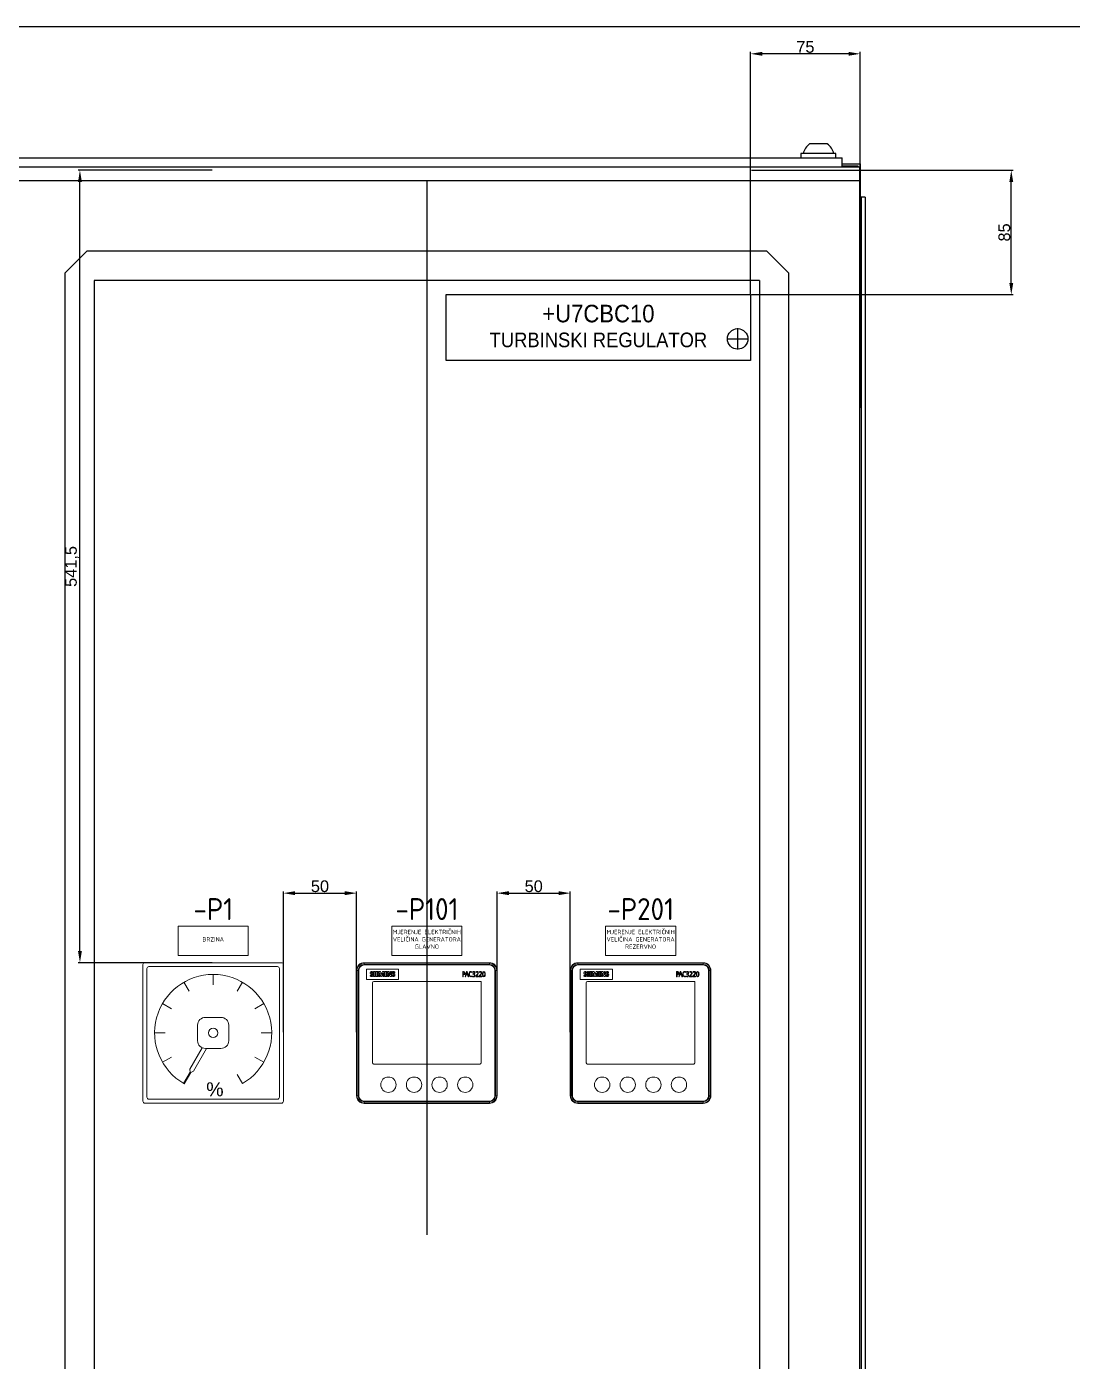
# Model space of a CAD drawing. Header units: millimetres. Extents: x 2936 to 53953, y 1541 to 47526.
# Drawn here: x 42980 to 43695, y 46614 to 47526 of the extents above; entities that cross this region are included whole.
import ezdxf
from ezdxf.enums import TextEntityAlignment as Align

# ---------------------------------------------------------------- set-up
doc = ezdxf.new("R2010")
doc.units = ezdxf.units.MM
doc.layers.add('! NO PLOT !', color=7, linetype='Continuous', true_color=0xff75dd, plot=False)
doc.layers.add('000-PI-Oprema', color=30, linetype='Continuous', lineweight=5)
for name, color, linetype in [('000-PI-ORMAR', 2, 'Continuous'), ('000-PI_TEXT', 7, 'Continuous'), ('AUT_7', 7, 'Continuous')]:
    doc.layers.add(name, color=color, linetype=linetype)
doc.layers.add('KOTE', color=30, linetype='Continuous', plot=False)
doc.styles.add('PI0', font='isocpeur.ttf', dxfattribs={"width": 0.9})
doc.styles.get("Standard").update_dxf_attribs({"font": 'arial.ttf'})
doc.dimstyles.new('ISO-25-lb', dxfattribs={"dimtxt": 8, "dimasz": 8, "dimexe": 1.25, "dimexo": 0.625, "dimtad": 1, "dimtxsty": 'Standard', "dimcen": 5, "dimadec": 0, "dimazin": 0, "dimtfac": 1, "dimtmove": 0, "dimatfit": 3, "dimfxl": 1, "dimarcsym": 0})

# ---------------------------------------------------------------- blocks, each defined once
blk = doc.blocks.new('VX 8226.000_font')
at = {"layer": '! NO PLOT !'}
for p, q in [((25330.79, 8472.65), (25315.79, 8457.65)), ((25795.79, 8472.65), (25330.79, 8472.65)), ((25810.79, 8457.65), (25795.79, 8472.65)), ((25315.79, 8457.65), (25315.79, 6417.65)), ((25810.79, 6417.65), (25810.79, 8457.65)), ((25335.79, 8452.65), (25335.79, 6422.65)), ((25790.79, 8452.65), (25335.79, 8452.65)), ((25790.79, 8452.65), (25790.79, 6422.65)), ((25775.79, 8405.3), (25775.79, 8420)), ((25768.44, 8412.65), (25783.14, 8412.65))]:
    blk.add_line(p, q, dxfattribs=at)
blk.add_circle((25775.79, 8412.65), 7, dxfattribs=at)
at = {"layer": '000-PI-ORMAR'}
for p, q in [((25836.98, 8545.9), (25824.98, 8545.9)), ((24679.73, 8536.4), (25847.23, 8536.4)), ((25842.98, 8539.3), (25818.98, 8539.3)), ((25818.98, 8539.3), (25818.98, 8536.4)), ((25842.98, 8536.4), (25842.98, 8539.3)), ((25847.23, 8529.9), (25847.23, 8536.4)), ((25859.29, 8529.9), (25267.29, 8529.9)), ((25847.23, 8532.4), (25859.48, 8532.4)), ((25847.23, 8530.9), (25857.98, 8530.9)), ((25857.98, 8530.9), (25857.98, 8529.9)), ((25859.29, 6345.4), (25859.29, 8529.9)), ((25859.48, 8532.4), (25859.48, 8509.26)), ((25860.26, 8509.4), (25859.29, 8509.23)), ((25862.98, 8509.4), (25860.26, 8509.4)), ((25860.26, 8509.4), (25860.26, 6358.4)), ((25862.98, 8509.4), (25862.98, 6358.4))]:
    blk.add_line(p, q, dxfattribs=at)
for centre, start, end in [((25831.38, 8536.71), 124.82083, 166.60542), ((25830.59, 8536.71), 13.39458, 55.17917)]:
    blk.add_arc(centre, 11.2, start, end, dxfattribs=at)
blk = doc.blocks.new('*U886')
at = {"layer": '000-PI-Oprema'}
blk.add_line((1.77, -3.07), (-1.77, 3.07), dxfattribs=at)
blk = doc.blocks.new('*U887')
at = {"layer": '000-PI-Oprema', "color": 0, "linetype": 'ByBlock', "lineweight": -2, "transparency": 16777216}
for p, rotation in [((-27130.98, 62651.32), 180), ((-27112.75, 62656.21), 150), ((-27094.52, 62651.32), 120), ((-27144.32, 62637.98), 210), ((-27081.17, 62637.98), 90.00000000000001), ((-27149.21, 62619.75), 239.9999999999999), ((-27076.29, 62619.75), 60.00000000000001), ((-27144.32, 62601.52), 269.9999999999999), ((-27081.17, 62601.52), 30.00000000000003), ((-27130.98, 62588.18), 299.9999999999998)]:
    blk.add_blockref('*U886', p, dxfattribs=dict(at, rotation=rotation))
blk.add_blockref('*U886', (-27094.52, 62588.18), dxfattribs=at)
blk = doc.blocks.new('7KM3220-1BA01-1EA0 PAC3220')
at = {"layer": '000-PI-Oprema'}
for p, q in [((43382.77, 38068.16), (43383.04, 38068.16)), ((43382.77, 37982.53), (43382.77, 38068.16)), ((43383.04, 38068.16), (43383.91, 38068.16)), ((43383.04, 37982.53), (43383.04, 38068.16)), ((43384.33, 38068.16), (43383.91, 38068.16)), ((43383.91, 38068.16), (43383.91, 37982.53)), ((43384.33, 38068.16), (43384.33, 37982.53)), ((43388.04, 38073.42), (43473.64, 38073.42)), ((43388.04, 38073.42), (43388.04, 38073.16)), ((43388.04, 38073.16), (43473.64, 38073.16)), ((43388.04, 38073.16), (43388.04, 38072.28)), ((43473.64, 38072.28), (43388.04, 38072.28)), ((43388.04, 38071.87), (43388.04, 38072.28)), ((43473.64, 38071.87), (43388.04, 38071.87)), ((43389.59, 38069.04), (43389.59, 38062.04)), ((43411.56, 38069.04), (43389.59, 38069.04)), ((43393.86, 38066.6), (43393.86, 38067.23)), ((43395.2, 38067.29), (43394.45, 38067.29)), ((43394.45, 38067.29), (43394.45, 38064.04)), ((43395.2, 38064.04), (43395.2, 38067.29)), ((43395.83, 38067.29), (43395.83, 38064.04)), ((43397.71, 38067.29), (43395.83, 38067.29)), ((43396.55, 38066.7), (43397.71, 38066.7)), ((43396.55, 38065.97), (43396.55, 38066.7)), ((43397.71, 38066.7), (43397.71, 38067.29)), ((43398.19, 38067.29), (43398.19, 38064.04)), ((43399.14, 38067.29), (43398.19, 38067.29)), ((43399.78, 38065.26), (43399.14, 38067.29)), ((43400.46, 38067.29), (43399.78, 38065.26)), ((43401.36, 38067.29), (43400.46, 38067.29)), ((43401.36, 38064.04), (43401.36, 38067.29)), ((43401.99, 38067.29), (43401.99, 38064.04)), ((43403.88, 38067.29), (43401.99, 38067.29)), ((43402.72, 38065.97), (43402.72, 38066.7)), ((43402.72, 38066.7), (43403.88, 38066.7)), ((43403.88, 38066.7), (43403.88, 38067.29)), ((43405.2, 38067.29), (43404.35, 38067.29)), ((43404.35, 38067.29), (43404.35, 38064.04)), ((43406.09, 38065.18), (43405.2, 38067.29)), ((43406.09, 38067.29), (43406.09, 38065.18)), ((43406.61, 38067.29), (43406.09, 38067.29)), ((43406.61, 38064.04), (43406.61, 38067.29)), ((43408.85, 38066.6), (43408.85, 38067.23)), ((43411.56, 38062.04), (43411.56, 38069.04)), ((43455.42, 38067.32), (43455.42, 38063.82)), ((43455.74, 38065.63), (43455.74, 38066.99)), ((43457.98, 38067.32), (43456.99, 38063.82)), ((43458.39, 38067.32), (43457.98, 38067.32)), ((43459.39, 38063.82), (43458.39, 38067.32)), ((43461.5, 38066.83), (43461.6, 38067.15)), ((43462.06, 38067.2), (43462.12, 38066.88)), ((43464.38, 38067.13), (43464.46, 38066.79)), ((43466.7, 38067.13), (43466.78, 38066.79)), ((43473.64, 38073.42), (43473.64, 38073.16)), ((43473.64, 38073.16), (43473.64, 38072.28)), ((43473.64, 38071.87), (43473.64, 38072.28)), ((43477.35, 38068.16), (43477.76, 38068.16)), ((43477.35, 37982.53), (43477.35, 38068.16)), ((43478.64, 38068.16), (43477.76, 38068.16)), ((43477.76, 37982.53), (43477.76, 38068.16)), ((43478.9, 38068.16), (43478.64, 38068.16)), ((43478.64, 38068.16), (43478.64, 37982.53)), ((43478.9, 38068.16), (43478.9, 37982.53)), ((43389.59, 38062.04), (43411.56, 38062.04)), ((43392.1, 38064.75), (43392.1, 38064.1)), ((43393.63, 38005.05), (43393.63, 38059.65)), ((43393.7, 38059.72), (43393.71, 38059.71)), ((43393.7, 38059.72), (43393.7, 38004.98)), ((43393.71, 38004.98), (43393.71, 38059.71)), ((43394.45, 38064.04), (43395.2, 38064.04)), ((43467.37, 38060.52), (43394.5, 38060.52)), ((43394.51, 38060.51), (43394.51, 38060.52)), ((43394.51, 38060.51), (43467.96, 38060.51)), ((43394.53, 38060.55), (43467.13, 38060.55)), ((43395.83, 38064.04), (43397.74, 38064.04)), ((43397.56, 38065.97), (43396.55, 38065.97)), ((43396.55, 38064.67), (43396.55, 38065.43)), ((43396.55, 38065.43), (43397.56, 38065.43)), ((43397.74, 38064.67), (43396.55, 38064.67)), ((43397.56, 38065.43), (43397.56, 38065.97)), ((43397.74, 38064.04), (43397.74, 38064.67)), ((43398.19, 38064.04), (43398.71, 38064.04)), ((43398.71, 38064.04), (43398.71, 38066.26)), ((43398.71, 38066.26), (43399.44, 38064.01)), ((43399.44, 38064.01), (43399.9, 38064.01)), ((43399.9, 38064.01), (43400.65, 38066.26)), ((43400.65, 38066.26), (43400.65, 38064.04)), ((43400.65, 38064.04), (43401.36, 38064.04)), ((43401.99, 38064.04), (43403.9, 38064.04)), ((43403.73, 38065.97), (43402.72, 38065.97)), ((43402.72, 38064.67), (43402.72, 38065.43)), ((43402.72, 38065.43), (43403.73, 38065.43)), ((43403.9, 38064.67), (43402.72, 38064.67)), ((43403.73, 38065.43), (43403.73, 38065.97)), ((43403.9, 38064.04), (43403.9, 38064.67)), ((43404.35, 38064.04), (43404.87, 38064.04)), ((43404.87, 38064.04), (43404.87, 38066.19)), ((43404.87, 38066.19), (43405.79, 38064.04)), ((43405.79, 38064.04), (43406.61, 38064.04)), ((43407.09, 38064.75), (43407.09, 38064.1)), ((43455.42, 38063.82), (43455.74, 38063.82)), ((43455.87, 38065.63), (43455.74, 38065.63)), ((43455.74, 38063.82), (43455.74, 38065.3)), ((43456.99, 38063.82), (43457.32, 38063.82)), ((43457.32, 38063.82), (43457.66, 38065.05)), ((43457.66, 38065.05), (43458.7, 38065.05)), ((43458.6, 38065.38), (43457.76, 38065.38)), ((43458.36, 38066.3), (43458.6, 38065.38)), ((43458.7, 38065.05), (43459.04, 38063.82)), ((43459.04, 38063.82), (43459.39, 38063.82)), ((43461.62, 38063.97), (43461.54, 38064.29)), ((43462.04, 38064.26), (43461.96, 38063.93)), ((43462.33, 38065.83), (43462.33, 38065.5)), ((43464.3, 38064.17), (43464.3, 38063.82)), ((43464.3, 38063.82), (43466.06, 38063.82)), ((43466.06, 38064.15), (43464.69, 38064.15)), ((43466.06, 38063.82), (43466.06, 38064.15)), ((43466.62, 38064.17), (43466.62, 38063.82)), ((43466.62, 38063.82), (43468.38, 38063.82)), ((43468.38, 38064.15), (43467.01, 38064.15)), ((43467.96, 38060.51), (43467.37, 38060.51)), ((43467.96, 38060), (43467.96, 38060.51)), ((43467.96, 38060.51), (43467.96, 38060.51)), ((43467.96, 38060.51), (43467.96, 38004.99)), ((43467.96, 38004.98), (43467.96, 38060)), ((43468.03, 38059.65), (43468.03, 38005.05)), ((43468.38, 38063.82), (43468.38, 38064.15)), ((43393.71, 38004.98), (43393.7, 38004.98)), ((43394.51, 38004.18), (43394.51, 38004.19)), ((43467.16, 38004.19), (43394.51, 38004.19)), ((43394.51, 38004.18), (43467.16, 38004.18)), ((43467.13, 38004.15), (43394.53, 38004.15)), ((43467.16, 38004.19), (43467.16, 38004.18)), ((43467.96, 38004.98), (43467.96, 38004.98)), ((43382.77, 37982.53), (43383.04, 37982.53)), ((43383.04, 37982.53), (43383.91, 37982.53)), ((43384.33, 37982.53), (43383.91, 37982.53)), ((43388.04, 37978.82), (43388.04, 37978.4)), ((43388.04, 37978.82), (43473.64, 37978.82)), ((43388.04, 37977.53), (43388.04, 37978.4)), ((43388.04, 37978.4), (43473.64, 37978.4)), ((43388.04, 37977.26), (43388.04, 37977.53)), ((43473.64, 37977.53), (43388.04, 37977.53)), ((43473.64, 37977.26), (43388.04, 37977.26)), ((43473.64, 37978.82), (43473.64, 37978.4)), ((43473.64, 37977.53), (43473.64, 37978.4)), ((43473.64, 37977.26), (43473.64, 37977.53)), ((43477.35, 37982.53), (43477.76, 37982.53)), ((43478.64, 37982.53), (43477.76, 37982.53)), ((43478.9, 37982.53), (43478.64, 37982.53))]:
    blk.add_line(p, q, dxfattribs=at)
for centre in [(43404.58, 37990.05), (43422.08, 37990.05), (43439.58, 37990.05), (43457.08, 37990.05)]:
    blk.add_circle(centre, 5.25, dxfattribs=at)
for centre, radius, start, end in [((43388.04, 38068.16), 5.27, 90, 180), ((43388.04, 38068.16), 5, 90, 180), ((43388.04, 38068.16), 4.12, 90, 180), ((43388.04, 38068.16), 3.71, 90, 180), ((43473.64, 38068.16), 5.27, 0, 90), ((43473.64, 38068.16), 5, 0, 90), ((43473.64, 38068.16), 4.12, 0, 90), ((43473.64, 38068.16), 3.71, 0, 90), ((43394.53, 38059.65), 0.9, 90, 180), ((43467.13, 38059.65), 0.9, 74.52923, 90), ((43467.13, 38059.65), 0.9, 0, 23.17414), ((43394.53, 38005.05), 0.9, 180, 270), ((43467.13, 38005.05), 0.9, 270, 0), ((43388.04, 37982.53), 5.27, 180, 270), ((43388.04, 37982.53), 5, 180, 270), ((43388.04, 37982.53), 4.12, 180, 270), ((43388.04, 37982.53), 3.71, 180, 270), ((43473.64, 37982.53), 5.27, 270, 0), ((43473.64, 37982.53), 5, 270, 0), ((43473.64, 37982.53), 4.12, 270, 0), ((43473.64, 37982.53), 3.71, 270, 0)]:
    blk.add_arc(centre, radius, start, end, dxfattribs=at)
for centre, major_axis, start_param, end_param in [((43394.5, 38059.72), (-0.566, 0.566), 5.497939, 7.068431), ((43394.51, 38059.71), (-0.566, 0.566), 5.49968, 7.068444), ((43394.5, 38004.98), (-0.566, -0.566), 5.497939, 7.070176), ((43394.51, 38004.99), (-0.566, -0.566), 5.499681, 7.068443), ((43467.16, 38004.99), (0.566, -0.566), 5.499681, 7.068443), ((43467.16, 38004.98), (0.566, -0.566), 5.497939, 7.070176)]:
    blk.add_ellipse(centre, major_axis=major_axis, ratio=0.999695, start_param=start_param, end_param=end_param, dxfattribs=at)
for points, knots in [([(43393.86, 38067.23), (43393.63, 38067.31), (43393.38, 38067.35), (43392.8, 38067.35), (43392.55, 38067.27), (43392.15, 38066.94), (43392.05, 38066.68), (43392.05, 38066.08), (43392.13, 38065.86), (43392.38, 38065.59), (43392.6, 38065.45), (43393.11, 38065.19), (43393.22, 38065.12), (43393.27, 38065.06)], [0, 0, 0, 0, 0.170528, 0.170528, 0.384031, 0.384031, 0.622395, 0.622395, 0.814189, 0.814189, 0.931637, 0.931637, 1, 1, 1, 1]), ([(43392.1, 38064.1), (43392.36, 38064.02), (43392.63, 38063.98), (43393.25, 38063.98), (43393.5, 38064.05), (43393.94, 38064.37), (43394.07, 38064.65), (43394.07, 38065.27), (43394.01, 38065.47), (43393.79, 38065.75), (43393.57, 38065.9), (43393.03, 38066.19), (43392.9, 38066.27), (43392.79, 38066.36), (43392.76, 38066.42), (43392.76, 38066.69), (43392.9, 38066.79), (43393.37, 38066.79), (43393.6, 38066.72), (43393.86, 38066.6)], [0, 0, 0, 0, 0.109176, 0.109176, 0.226673, 0.226673, 0.378075, 0.378075, 0.477269, 0.477269, 0.563849, 0.563849, 0.621034, 0.621034, 0.690812, 0.690812, 0.868002, 0.868002, 1, 1, 1, 1]), ([(43408.85, 38067.23), (43408.61, 38067.31), (43408.36, 38067.35), (43407.79, 38067.35), (43407.53, 38067.27), (43407.14, 38066.94), (43407.03, 38066.68), (43407.03, 38066.08), (43407.11, 38065.86), (43407.37, 38065.59), (43407.58, 38065.46), (43408.09, 38065.19), (43408.21, 38065.12), (43408.26, 38065.06)], [0, 0, 0, 0, 0.172102, 0.172102, 0.387113, 0.387113, 0.626134, 0.626134, 0.818457, 0.818457, 0.934139, 0.934139, 1, 1, 1, 1]), ([(43407.09, 38064.1), (43407.34, 38064.02), (43407.62, 38063.98), (43408.23, 38063.98), (43408.49, 38064.05), (43408.93, 38064.37), (43409.05, 38064.65), (43409.05, 38065.27), (43408.99, 38065.47), (43408.77, 38065.75), (43408.55, 38065.9), (43408.01, 38066.19), (43407.88, 38066.27), (43407.77, 38066.36), (43407.74, 38066.42), (43407.74, 38066.69), (43407.88, 38066.79), (43408.36, 38066.79), (43408.59, 38066.72), (43408.85, 38066.6)], [0, 0, 0, 0, 0.111908, 0.111908, 0.232344, 0.232344, 0.386262, 0.386262, 0.487105, 0.487105, 0.575124, 0.575124, 0.633259, 0.633259, 0.701084, 0.701084, 0.871402, 0.871402, 1, 1, 1, 1]), ([(43456.85, 38065.68), (43456.96, 38065.84), (43457.01, 38066.05), (43457.01, 38066.68), (43456.9, 38066.96), (43456.54, 38067.26), (43456.29, 38067.32), (43455.78, 38067.32), (43455.6, 38067.32), (43455.42, 38067.32)], [0, 0, 0, 0, 0.239034, 0.239034, 0.603781, 0.603781, 0.861938, 0.861938, 1, 1, 1, 1]), ([(43455.74, 38066.99), (43455.8, 38066.99), (43455.86, 38066.99), (43456.18, 38066.99), (43456.37, 38066.94), (43456.47, 38066.85)], [0, 0, 0, 0, 0.190184, 0.190184, 1, 1, 1, 1]), ([(43456.47, 38066.85), (43456.53, 38066.8), (43456.58, 38066.72), (43456.65, 38066.53), (43456.67, 38066.42), (43456.67, 38066.02), (43456.59, 38065.83), (43456.33, 38065.67), (43456.14, 38065.63), (43455.87, 38065.63)], [0, 0, 0, 0, 0.164269, 0.164269, 0.329919, 0.329919, 0.72075, 0.72075, 1, 1, 1, 1]), ([(43457.76, 38065.38), (43457.84, 38065.69), (43457.93, 38065.99), (43458.08, 38066.55), (43458.14, 38066.78), (43458.18, 38066.98)], [0, 0, 0, 0, 0.548869, 0.548869, 1, 1, 1, 1]), ([(43461.6, 38067.15), (43461.35, 38067.3), (43461.1, 38067.37), (43460.65, 38067.37), (43460.46, 38067.32), (43460.06, 38067.09), (43459.88, 38066.86), (43459.63, 38066.25), (43459.57, 38065.92), (43459.57, 38065), (43459.69, 38064.57), (43460.18, 38063.93), (43460.49, 38063.77), (43461.1, 38063.77), (43461.35, 38063.84), (43461.62, 38063.97)], [0, 0, 0, 0, 0.124789, 0.124789, 0.231372, 0.231372, 0.380026, 0.380026, 0.514642, 0.514642, 0.708902, 0.708902, 0.889968, 0.889968, 1, 1, 1, 1]), ([(43461.54, 38064.29), (43461.31, 38064.17), (43461.09, 38064.11), (43460.68, 38064.11), (43460.51, 38064.16), (43460.23, 38064.39), (43460.11, 38064.55), (43459.95, 38065), (43459.91, 38065.26), (43459.91, 38065.95), (43459.99, 38066.31), (43460.32, 38066.89), (43460.55, 38067.04), (43461.06, 38067.04), (43461.27, 38066.97), (43461.5, 38066.83)], [0, 0, 0, 0, 0.136526, 0.136526, 0.257422, 0.257422, 0.378319, 0.378319, 0.507094, 0.507094, 0.69498, 0.69498, 0.881306, 0.881306, 1, 1, 1, 1]), ([(43463.03, 38065.67), (43463.23, 38065.72), (43463.39, 38065.82), (43463.6, 38066.12), (43463.66, 38066.31), (43463.66, 38066.78), (43463.59, 38066.98), (43463.28, 38067.29), (43463.06, 38067.37), (43462.55, 38067.37), (43462.3, 38067.32), (43462.06, 38067.2)], [0, 0, 0, 0, 0.189028, 0.189028, 0.37761, 0.37761, 0.581585, 0.581585, 0.804541, 0.804541, 1, 1, 1, 1]), ([(43462.12, 38066.88), (43462.35, 38066.99), (43462.56, 38067.05), (43462.94, 38067.05), (43463.08, 38067), (43463.18, 38066.9)], [0, 0, 0, 0, 0.516899, 0.516899, 1, 1, 1, 1]), ([(43463.18, 38066.9), (43463.28, 38066.8), (43463.33, 38066.66), (43463.33, 38066.27), (43463.24, 38066.1), (43462.91, 38065.87), (43462.73, 38065.82), (43462.44, 38065.82), (43462.39, 38065.83), (43462.33, 38065.83)], [0, 0, 0, 0, 0.275014, 0.275014, 0.646282, 0.646282, 0.929984, 0.929984, 1, 1, 1, 1]), ([(43464.46, 38066.79), (43464.68, 38066.96), (43464.9, 38067.05), (43465.29, 38067.05), (43465.44, 38066.99), (43465.66, 38066.76), (43465.71, 38066.62), (43465.71, 38066.28), (43465.67, 38066.11), (43465.52, 38065.76), (43465.4, 38065.55), (43465.03, 38065.03), (43464.72, 38064.65), (43464.3, 38064.17)], [0, 0, 0, 0, 0.204667, 0.204667, 0.381425, 0.381425, 0.54064, 0.54064, 0.686447, 0.686447, 0.832036, 0.832036, 1, 1, 1, 1]), ([(43464.69, 38064.15), (43464.92, 38064.42), (43465.15, 38064.7), (43465.62, 38065.31), (43465.79, 38065.59), (43465.99, 38066.03), (43466.04, 38066.25), (43466.04, 38066.77), (43465.94, 38067), (43465.6, 38067.3), (43465.4, 38067.37), (43464.89, 38067.37), (43464.64, 38067.29), (43464.38, 38067.13)], [0, 0, 0, 0, 0.136236, 0.136236, 0.284501, 0.284501, 0.432766, 0.432766, 0.637721, 0.637721, 0.816735, 0.816735, 1, 1, 1, 1]), ([(43466.78, 38066.79), (43467, 38066.96), (43467.22, 38067.05), (43467.61, 38067.05), (43467.76, 38066.99), (43467.98, 38066.76), (43468.03, 38066.62), (43468.03, 38066.28), (43468, 38066.11), (43467.84, 38065.76), (43467.72, 38065.55), (43467.36, 38065.03), (43467.05, 38064.65), (43466.62, 38064.17)], [0, 0, 0, 0, 0.204667, 0.204667, 0.381425, 0.381425, 0.54064, 0.54064, 0.686447, 0.686447, 0.832036, 0.832036, 1, 1, 1, 1]), ([(43467.01, 38064.15), (43467.25, 38064.42), (43467.48, 38064.7), (43467.94, 38065.31), (43468.11, 38065.59), (43468.31, 38066.03), (43468.36, 38066.25), (43468.36, 38066.77), (43468.27, 38067), (43467.92, 38067.3), (43467.72, 38067.37), (43467.21, 38067.37), (43466.96, 38067.29), (43466.7, 38067.13)], [0, 0, 0, 0, 0.136236, 0.136236, 0.284501, 0.284501, 0.432766, 0.432766, 0.637721, 0.637721, 0.816735, 0.816735, 1, 1, 1, 1]), ([(43470.57, 38066.93), (43470.41, 38067.22), (43470.17, 38067.37), (43469.21, 38067.37), (43468.89, 38066.78), (43468.89, 38064.97), (43468.97, 38064.52), (43469.12, 38064.22)], [0, 0, 0, 0, 0.249903, 0.249903, 0.744574, 0.744574, 1, 1, 1, 1]), ([(43469.12, 38064.22), (43469.28, 38063.92), (43469.52, 38063.77), (43470.21, 38063.77), (43470.47, 38063.96), (43470.75, 38064.62), (43470.81, 38065.03), (43470.81, 38066.18), (43470.73, 38066.63), (43470.57, 38066.93)], [0, 0, 0, 0, 0.254748, 0.254748, 0.537929, 0.537929, 0.754361, 0.754361, 1, 1, 1, 1]), ([(43470.37, 38064.57), (43470.26, 38064.26), (43470.09, 38064.11), (43469.62, 38064.11), (43469.46, 38064.24), (43469.26, 38064.72), (43469.21, 38065.08), (43469.21, 38066.02), (43469.25, 38066.35), (43469.32, 38066.57)], [0, 0, 0, 0, 0.297257, 0.297257, 0.569444, 0.569444, 0.799811, 0.799811, 1, 1, 1, 1]), ([(43469.32, 38066.57), (43469.43, 38066.88), (43469.6, 38067.04), (43470.07, 38067.04), (43470.24, 38066.9), (43470.43, 38066.42), (43470.48, 38066.06), (43470.48, 38065.12), (43470.44, 38064.79), (43470.37, 38064.57)], [0, 0, 0, 0, 0.296777, 0.296777, 0.566897, 0.566897, 0.793882, 0.793882, 1, 1, 1, 1]), ([(43393.27, 38065.06), (43393.32, 38065.01), (43393.34, 38064.95), (43393.34, 38064.67), (43393.19, 38064.57), (43392.67, 38064.57), (43392.4, 38064.63), (43392.1, 38064.75)], [0, 0, 0, 0, 0.172535, 0.172535, 0.649544, 0.649544, 1, 1, 1, 1]), ([(43408.26, 38065.06), (43408.3, 38065.01), (43408.32, 38064.95), (43408.32, 38064.67), (43408.17, 38064.57), (43407.65, 38064.57), (43407.39, 38064.63), (43407.09, 38064.75)], [0, 0, 0, 0, 0.172909, 0.172909, 0.650953, 0.650953, 1, 1, 1, 1]), ([(43455.74, 38065.3), (43455.8, 38065.3), (43455.86, 38065.3), (43456.17, 38065.3), (43456.36, 38065.33), (43456.65, 38065.44), (43456.77, 38065.54), (43456.85, 38065.68)], [0, 0, 0, 0, 0.107931, 0.107931, 0.552985, 0.552985, 1, 1, 1, 1]), ([(43461.96, 38063.93), (43462.22, 38063.82), (43462.46, 38063.77), (43462.99, 38063.77), (43463.22, 38063.85), (43463.59, 38064.22), (43463.69, 38064.48), (43463.69, 38065.09), (43463.62, 38065.31), (43463.36, 38065.58), (43463.22, 38065.65), (43463.03, 38065.67)], [0, 0, 0, 0, 0.184218, 0.184218, 0.399421, 0.399421, 0.64363, 0.64363, 0.850692, 0.850692, 1, 1, 1, 1]), ([(43462.33, 38065.5), (43462.38, 38065.51), (43462.43, 38065.51), (43462.77, 38065.51), (43462.99, 38065.45), (43463.29, 38065.22), (43463.37, 38065.05), (43463.37, 38064.61), (43463.31, 38064.44), (43463.08, 38064.16), (43462.91, 38064.09), (43462.49, 38064.09), (43462.27, 38064.15), (43462.04, 38064.26)], [0, 0, 0, 0, 0.037716, 0.037716, 0.23818, 0.23818, 0.437432, 0.437432, 0.624282, 0.624282, 0.82115, 0.82115, 1, 1, 1, 1])]:
    blk.add_open_spline(points, degree=3, knots=knots, dxfattribs=at)
blk.add_open_spline([(43458.18, 38066.98), (43458.24, 38066.76), (43458.29, 38066.53), (43458.36, 38066.3)], degree=3, dxfattribs=at)
blk = doc.blocks.new('*D896')
at = {"layer": 'Defpoints', "color": 0, "lineweight": 25, "ltscale": 0.25, "transparency": 16777216}
for p in [(43205.25, 46933.97), (43155.25, 46838.47), (43205.25, 46838.47)]:
    blk.add_point(p, dxfattribs=at)
at = {"layer": 'KOTE', "color": 0, "linetype": 'Continuous', "lineweight": -2, "ltscale": 0.25, "transparency": 16777216}
for p, q in [((43155.25, 46839.09), (43155.25, 46935.22)), ((43163.25, 46933.97), (43197.25, 46933.97)), ((43205.25, 46839.09), (43205.25, 46935.22))]:
    blk.add_line(p, q, dxfattribs=at)
at = {"layer": 'KOTE', "color": 0, "lineweight": 25, "ltscale": 0.25, "transparency": 16777216}
for points in [[(43163.25, 46935.31), (43163.25, 46932.64), (43155.25, 46933.97)], [(43197.25, 46935.31), (43197.25, 46932.64), (43205.25, 46933.97)]]:
    blk.add_solid(points, dxfattribs=at)
at = {"layer": 'KOTE', "color": 0, "lineweight": 25, "ltscale": 0.25, "transparency": 16777216, "insert": (43180.25, 46938.68), "char_height": 8, "attachment_point": 5}
blk.add_mtext('50', dxfattribs=at)
blk = doc.blocks.new('*D897')
at = {"layer": 'Defpoints', "color": 0, "lineweight": 25, "ltscale": 0.25, "transparency": 16777216}
for p in [(43351.38, 46933.97), (43301.38, 46838.39), (43351.38, 46838.39)]:
    blk.add_point(p, dxfattribs=at)
at = {"layer": 'KOTE', "color": 0, "linetype": 'Continuous', "lineweight": -2, "ltscale": 0.25, "transparency": 16777216}
for p, q in [((43301.38, 46839.01), (43301.38, 46935.22)), ((43309.38, 46933.97), (43343.38, 46933.97)), ((43351.38, 46839.01), (43351.38, 46935.22))]:
    blk.add_line(p, q, dxfattribs=at)
at = {"layer": 'KOTE', "color": 0, "lineweight": 25, "ltscale": 0.25, "transparency": 16777216}
for points in [[(43309.38, 46935.31), (43309.38, 46932.64), (43301.38, 46933.97)], [(43343.38, 46935.31), (43343.38, 46932.64), (43351.38, 46933.97)]]:
    blk.add_solid(points, dxfattribs=at)
at = {"layer": 'KOTE', "color": 0, "lineweight": 25, "ltscale": 0.25, "transparency": 16777216, "insert": (43326.38, 46938.68), "char_height": 8, "attachment_point": 5}
blk.add_mtext('50', dxfattribs=at)
blk = doc.blocks.new('*D941')
at = {"layer": 'Defpoints', "color": 0, "lineweight": 25, "ltscale": 0.25, "transparency": 16777216}
for p in [(43016.16, 47427.97), (43107.25, 47427.97), (43107.25, 46886.47)]:
    blk.add_point(p, dxfattribs=at)
at = {"layer": 'KOTE', "color": 0, "linetype": 'Continuous', "lineweight": -2, "ltscale": 0.25, "transparency": 16777216}
for p, q in [((43106.62, 47427.97), (43014.91, 47427.97)), ((43016.16, 46894.47), (43016.16, 47419.97)), ((43106.62, 46886.47), (43014.91, 46886.47))]:
    blk.add_line(p, q, dxfattribs=at)
at = {"layer": 'KOTE', "color": 0, "lineweight": 25, "ltscale": 0.25, "transparency": 16777216}
for points in [[(43014.83, 47419.97), (43017.5, 47419.97), (43016.16, 47427.97)], [(43014.83, 46894.47), (43017.5, 46894.47), (43016.16, 46886.47)]]:
    blk.add_solid(points, dxfattribs=at)
at = {"layer": 'KOTE', "color": 0, "lineweight": 25, "ltscale": 0.25, "transparency": 16777216, "insert": (43010.73, 47157.22), "char_height": 8, "attachment_point": 5, "rotation": 90}
blk.add_mtext('541,5', dxfattribs=at)
blk = doc.blocks.new('*D947')
at = {"layer": 'Defpoints', "color": 0, "lineweight": 25, "ltscale": 0.25, "transparency": 16777216}
for p in [(43474.59, 47507.53), (43474.59, 47342.97), (43549.59, 47265.04)]:
    blk.add_point(p, dxfattribs=at)
at = {"layer": 'KOTE', "color": 0, "linetype": 'Continuous', "lineweight": -2, "ltscale": 0.25, "transparency": 16777216}
for p, q in [((43474.59, 47343.59), (43474.59, 47508.78)), ((43541.59, 47507.53), (43482.59, 47507.53)), ((43549.59, 47265.66), (43549.59, 47508.78))]:
    blk.add_line(p, q, dxfattribs=at)
at = {"layer": 'KOTE', "color": 0, "lineweight": 25, "ltscale": 0.25, "transparency": 16777216}
for points in [[(43482.59, 47508.86), (43482.59, 47506.2), (43474.59, 47507.53)], [(43541.59, 47508.86), (43541.59, 47506.2), (43549.59, 47507.53)]]:
    blk.add_solid(points, dxfattribs=at)
at = {"layer": 'KOTE', "color": 0, "lineweight": 25, "ltscale": 0.25, "transparency": 16777216, "insert": (43512.09, 47512.22), "char_height": 8, "attachment_point": 5}
blk.add_mtext('75', dxfattribs=at)
blk = doc.blocks.new('*D948')
at = {"layer": 'Defpoints', "color": 0, "lineweight": 25, "ltscale": 0.25, "transparency": 16777216}
for p in [(43474.59, 47427.97), (43652.85, 47427.97), (43474.59, 47342.97)]:
    blk.add_point(p, dxfattribs=at)
at = {"layer": 'KOTE', "color": 0, "linetype": 'Continuous', "lineweight": -2, "ltscale": 0.25, "transparency": 16777216}
for p, q in [((43475.21, 47427.97), (43654.1, 47427.97)), ((43652.85, 47350.97), (43652.85, 47419.97)), ((43475.21, 47342.97), (43654.1, 47342.97))]:
    blk.add_line(p, q, dxfattribs=at)
at = {"layer": 'KOTE', "color": 0, "lineweight": 25, "ltscale": 0.25, "transparency": 16777216}
for points in [[(43651.52, 47419.97), (43654.18, 47419.97), (43652.85, 47427.97)], [(43651.52, 47350.97), (43654.18, 47350.97), (43652.85, 47342.97)]]:
    blk.add_solid(points, dxfattribs=at)
at = {"layer": 'KOTE', "color": 0, "lineweight": 25, "ltscale": 0.25, "transparency": 16777216, "insert": (43648.14, 47385.47), "char_height": 8, "attachment_point": 5, "rotation": 90}
blk.add_mtext('85', dxfattribs=at)

msp = doc.modelspace()

# ---------------------------------------------------------------- linework, layer by layer
at = {"layer": '! NO PLOT !', "ltscale": 0.25}
msp.add_line((45174.001, 47526.066), (41134.001, 47526.066), dxfattribs=at)
at = {"layer": '! NO PLOT !', "lineweight": 25, "ltscale": 0.25}
msp.add_line((43253.314, 47420.899), (43253.314, 46700.518), dxfattribs=at)
at = {"ltscale": 0.25}
msp.add_line((42957.314, 47420.899), (43549.314, 47420.899), dxfattribs=at)
at = {"layer": '000-PI-Oprema'}
for p, q in [((43101.935, 46849.093), (43112.56, 46849.093)), ((43096.622, 46833.155), (43096.622, 46843.781)), ((43117.872, 46833.155), (43117.872, 46843.781)), ((43099.749, 46828.314), (43091.333, 46813.737)), ((43102.749, 46827.843), (43093.787, 46812.32)), ((43101.935, 46827.843), (43112.56, 46827.843)), ((43091.333, 46813.737), (43091.47, 46811.708)), ((43091.47, 46811.708), (43087.002, 46803.969)), ((43087.493, 46803.685), (43087.002, 46803.969)), ((43091.961, 46811.425), (43087.493, 46803.685)), ((43093.787, 46812.32), (43091.961, 46811.425))]:
    msp.add_line(p, q, dxfattribs=at)
for points in [[(43083.248, 46911.468), (43131.248, 46911.468), (43131.248, 46891.468), (43083.248, 46891.468)], [(43229.314, 46911.468), (43277.314, 46911.468), (43277.314, 46891.468), (43229.314, 46891.468)], [(43375.445, 46911.468), (43423.445, 46911.468), (43423.445, 46891.468), (43375.445, 46891.468)]]:
    msp.add_lwpolyline(points, close=True, dxfattribs=at)
for points in [[(43060.581, 46790.468), (43153.914, 46790.468, 0.4142136), (43155.248, 46791.801), (43155.248, 46885.134, 0.4142136), (43153.914, 46886.468), (43060.581, 46886.468, 0.4142136), (43059.248, 46885.134), (43059.248, 46791.801, 0.4142136)], [(43063.331, 46793.134), (43151.164, 46793.134, 0.4142136), (43152.581, 46794.551), (43152.581, 46882.385, 0.4142136), (43151.164, 46883.801), (43063.331, 46883.801, 0.4142136), (43061.914, 46882.385), (43061.914, 46794.551, 0.4142136)]]:
    msp.add_lwpolyline(points, format="xyb", close=True, dxfattribs=at)
msp.add_circle((43107.247, 46838.468), 3.188, dxfattribs=at)
at = {"layer": '000-PI-Oprema', "ltscale": 0.01}
msp.add_arc((43107.247, 46838.468), 40, 300, 240, dxfattribs=at)
at = {"layer": '000-PI-Oprema'}
for centre, start, end in [((43101.935, 46843.781), 90, 180), ((43112.56, 46843.781), 0, 90), ((43101.935, 46833.155), 180, 270), ((43112.56, 46833.155), 270, 0)]:
    msp.add_arc(centre, 5.313, start, end, dxfattribs=at)
at = {"layer": '000-PI-ORMAR'}
msp.add_line((43553.001, 47409.468), (43553.001, 45258.468), dxfattribs=at)
at = {"layer": 'AUT_7'}
msp.add_lwpolyline([(43266.589, 47342.968), (43474.589, 47342.968), (43474.589, 47297.968), (43266.589, 47297.968)], close=True, dxfattribs=at)

# ---------------------------------------------------------------- block references
at = {"layer": '000-PI-Oprema'}
for name, p in [('7KM3220-1BA01-1EA0 PAC3220', (-177.525, 8813.043)), ('7KM3220-1BA01-1EA0 PAC3220', (-31.393, 8813.043)), ('*U887', (70219.994, -15781.283))]:
    msp.add_blockref(name, p, dxfattribs=at)
at = {"layer": '000-PI-ORMAR', "linetype": 'ByBlock', "lineweight": -2}
msp.add_blockref('VX 8226.000_font', (17690.019, 38900.066), dxfattribs=at)

# ---------------------------------------------------------------- texts
at = {"char_height": 15, "width": 16.78721, "attachment_point": 5, "style": 'PI0'}
for s, insert in [('-P{\\fISOCPEUR|b0|i0|c238|p34;1}', (43107.318, 46923.085)), ('-P101', (43253.384, 46923.085)), ('-P{\\fISOCPEUR|b0|i0|c238|p34;2}01', (43399.516, 46923.085))]:
    msp.add_mtext(s, dxfattribs=dict(at, insert=insert))
at = {"layer": '000-PI-Oprema'}
msp.add_text('%%%', height=9.5625, dxfattribs=at).set_placement((43108.432, 46799.958), align=Align.MIDDLE_CENTER)
at = {"layer": '000-PI_TEXT', "linetype": 'Continuous', "char_height": 3, "width": 58.2158, "attachment_point": 5, "style": 'PI0'}
for s, insert in [('{\\fISOCPEUR|b0|i0|c238|p34;BRZINA}', (43107.248, 46902.434)), ('MJERENJE ELEKTRIČNIH\\PVELIČINA GENERATORA\\PGLAVNO', (43253.314, 46902.434)), ('MJERENJE ELEKTRIČNIH\\PVELIČINA GENERATORA\\PREZERVNO', (43399.445, 46902.434))]:
    msp.add_mtext(s, dxfattribs=dict(at, insert=insert))
at = {"layer": 'AUT_7', "linetype": 'Continuous', "width": 208, "attachment_point": 5, "line_spacing_factor": 0.75, "style": 'PI0'}
for s, insert, char_height in [('{\\fArial|b0|i0|c238|p34;\\C7;+U7CBC10}', (43370.589, 47329.968), 12), ('{\\fArial|b0|i0|c238|p34;\\C7;TURBINSKI REGULATOR}', (43370.589, 47311.968), 10)]:
    msp.add_mtext(s, dxfattribs=dict(at, insert=insert, char_height=char_height))

# ---------------------------------------------------------------- dimensions: what is measured, and where the dimension line sits
at = {"layer": 'KOTE', "lineweight": 25, "ltscale": 0.25}
dim = msp.add_linear_dim(base=(43474.589, 47507.532), p1=(43549.589, 47265.037), p2=(43474.589, 47342.968), dimstyle='ISO-25-lb', dxfattribs=at)
dim.commit()
dim.dimension.update_dxf_attribs({"geometry": '*D947', "text_midpoint": (43512.089, 47507.532), "dimtype": 160})
dim = msp.add_linear_dim(base=(43016.162, 47427.968), p1=(43107.248, 46886.468), p2=(43107.248, 47427.968), angle=90, dimstyle='ISO-25-lb', dxfattribs=at)
dim.commit()
dim.dimension.update_dxf_attribs({"geometry": '*D941', "text_midpoint": (43010.729, 47157.218)})
dim = msp.add_linear_dim(base=(43652.848, 47427.968), p1=(43474.589, 47342.968), p2=(43474.589, 47427.968), angle=90, dimstyle='ISO-25-lb', dxfattribs=at)
dim.commit()
dim.dimension.update_dxf_attribs({"geometry": '*D948', "text_midpoint": (43652.848, 47385.468), "dimtype": 160})
for base, p1, p2, picture, middle in [((43205.248, 46933.972), (43155.248, 46838.468), (43205.248, 46838.468), '*D896', (43180.248, 46938.682)), ((43351.379, 46933.972), (43301.379, 46838.387), (43351.379, 46838.387), '*D897', (43326.379, 46938.682))]:
    dim = msp.add_linear_dim(base=base, p1=p1, p2=p2, dimstyle='ISO-25-lb', dxfattribs=at)
    dim.commit()
    dim.dimension.update_dxf_attribs({"geometry": picture, "text_midpoint": middle})

doc.saveas('drawing.dxf')
